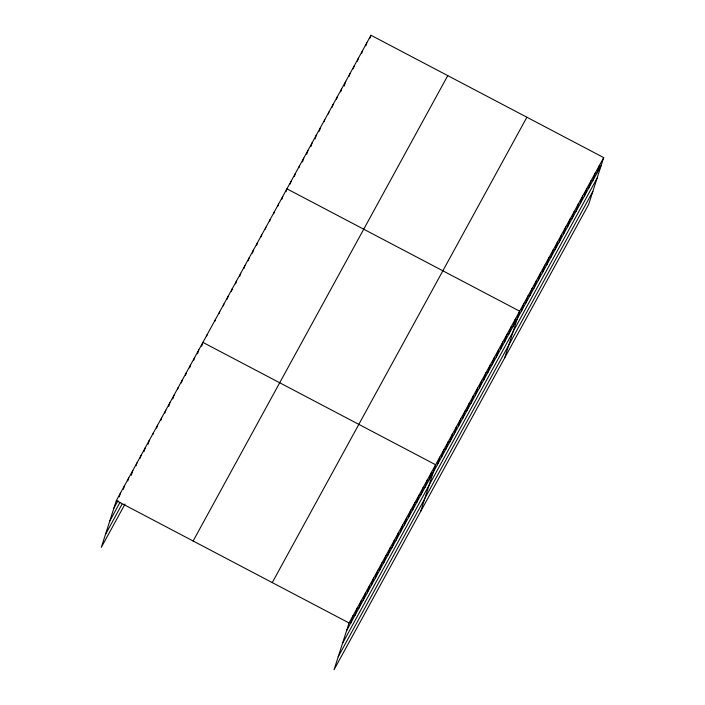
<?xml version="1.0" encoding="UTF-8"?>
<svg xmlns="http://www.w3.org/2000/svg" width="705" height="705" viewBox="0 0 705 705"><rect width="100%" height="100%" fill="white"/><g stroke="black" fill="none" stroke-linecap="round" stroke-linejoin="round"><path stroke-width="1.06" d="M603.7 157.612L349.054 622.973L334.038 669.75L588.675 204.388L603.7 157.612L370.962 35.25L116.325 500.612L101.3 547.388L125.005 504.066M119.215 496.902L120.44 493.077M123.34 489.367L124.565 485.542M127.764 480.88L128.689 478.008M131.28 475.258L132.813 470.473M136.012 465.811L136.937 462.938M140.136 458.276L141.062 455.404M143.952 451.693L145.177 447.869M148.076 444.159L149.301 440.334M152.809 434.712L153.426 432.799M156.625 428.138L157.55 425.265M160.749 420.603L161.674 417.73M164.873 413.068L165.798 410.195M168.689 406.485L169.914 402.661M172.813 398.951L174.038 395.126M177.545 389.504L178.162 387.591M181.361 382.93L182.287 380.057M185.485 375.395L186.411 372.522M189.61 367.86L190.526 364.987M193.734 360.325L194.65 357.453M197.55 353.751L198.775 349.918M201.674 346.217L202.899 342.383L435.637 464.754L420.621 511.53M206.486 336.62L207.103 334.708M214.893 321.269L215.501 319.347M219.088 313.584L219.704 311.672M223.291 305.908L223.908 303.996M227.186 299.184L228.112 296.32M231.39 291.509L232.306 288.636M235.593 283.833L236.51 280.96M239.788 276.149L240.713 273.284M243.992 268.473L244.917 265.6M248.195 260.797L249.112 257.924M252.399 253.113L253.315 250.249M256.594 245.437L257.519 242.564M261.106 236.801L261.722 234.888M265.309 229.125L265.926 227.213M269.513 221.449L270.121 219.528M273.707 213.765L274.324 211.852M277.911 206.089L278.528 204.177M281.806 199.365L282.731 196.501M286.01 191.69L286.926 188.817L519.664 311.187L504.648 357.964M290.213 184.014L291.13 181.141M294.408 176.329L295.333 173.465M298.92 167.693L299.537 165.781M302.507 161.93L303.74 158.105M306.71 154.254L307.935 150.429M310.914 146.578L312.139 142.745M315.109 138.894L316.342 135.069M319.312 131.218L320.546 127.394M324.133 121.63L324.741 119.709M328.327 113.946L328.944 112.033M332.222 107.231L333.148 104.358M336.426 99.546L337.351 96.673M340.63 91.87L341.546 88.997M344.216 86.107L345.75 81.322M349.028 76.51L349.953 73.646M353.231 68.834L354.157 65.962M357.435 61.159L358.36 58.286M361.639 53.474L362.555 50.61M365.842 45.799L366.759 42.926M370.037 38.123L370.962 35.25M350.72 623.097L353.179 615.439M354.844 615.562L357.303 607.904M358.968 608.027L361.427 600.369M363.093 600.493L365.551 592.835M367.217 592.958L369.667 585.3M371.332 585.423L373.791 577.765M375.457 577.889L377.915 570.23M379.581 570.354L382.039 562.696M383.705 562.819L386.164 555.161M387.829 555.284L390.288 547.626M391.954 547.75L394.403 540.092M396.069 540.215L398.528 532.557M400.193 532.68L402.652 525.022M404.317 525.146L406.776 517.488M408.442 517.611L410.9 509.962M412.566 510.076L415.025 502.427M416.69 502.542L419.14 494.892M420.806 495.007L423.264 487.358M424.93 487.472L427.389 479.823M429.054 479.938L431.513 472.288M437.382 464.727L439.841 457.069M441.577 457.051L444.035 449.393M445.78 449.367L448.239 441.718M449.984 441.691L452.443 434.033M454.187 434.016L456.646 426.358M458.382 426.331L460.841 418.682M462.586 418.655L465.044 411.006M466.789 410.98L469.248 403.322M470.993 403.304L473.452 395.646M475.196 395.62L477.646 387.97M479.391 387.944L481.85 380.286M483.595 380.268L486.053 372.61M487.798 372.584L490.257 364.934M492.002 364.908L494.461 357.25M496.197 357.232L498.655 349.574M500.4 349.548L502.859 341.899M504.604 341.872L507.062 334.214M508.807 334.196L511.266 326.538M513.011 326.512L515.461 318.863M521.409 311.161L523.868 303.502M525.613 303.485L528.071 295.827M529.816 295.8L532.275 288.151M534.011 288.125L536.47 280.467M538.215 280.449L540.673 272.791M542.418 272.764L544.877 265.115M546.622 265.089L549.08 257.431M550.816 257.413L553.275 249.755M555.02 249.729L557.479 242.079M559.224 242.053L561.682 234.395M563.427 234.377L565.886 226.719M567.631 226.693L570.081 219.043M571.826 219.017L574.284 211.359M576.029 211.341L578.488 203.683M580.233 203.657L582.691 196.008M584.436 195.981L586.895 188.332M588.631 188.305L591.09 180.647M592.835 180.63L595.293 172.972M597.038 172.945L599.497 165.296M113.866 508.261L117.991 500.726M109.716 521.171L120.026 502.339M105.45 534.478L121.939 504.339M193.126 540.991L447.763 75.629M272.253 582.594L526.891 117.233M346.596 630.631L601.242 165.27M342.454 643.542L597.091 178.18M338.18 656.84L592.826 191.478M116.325 500.612L349.054 622.973"/></g></svg>
